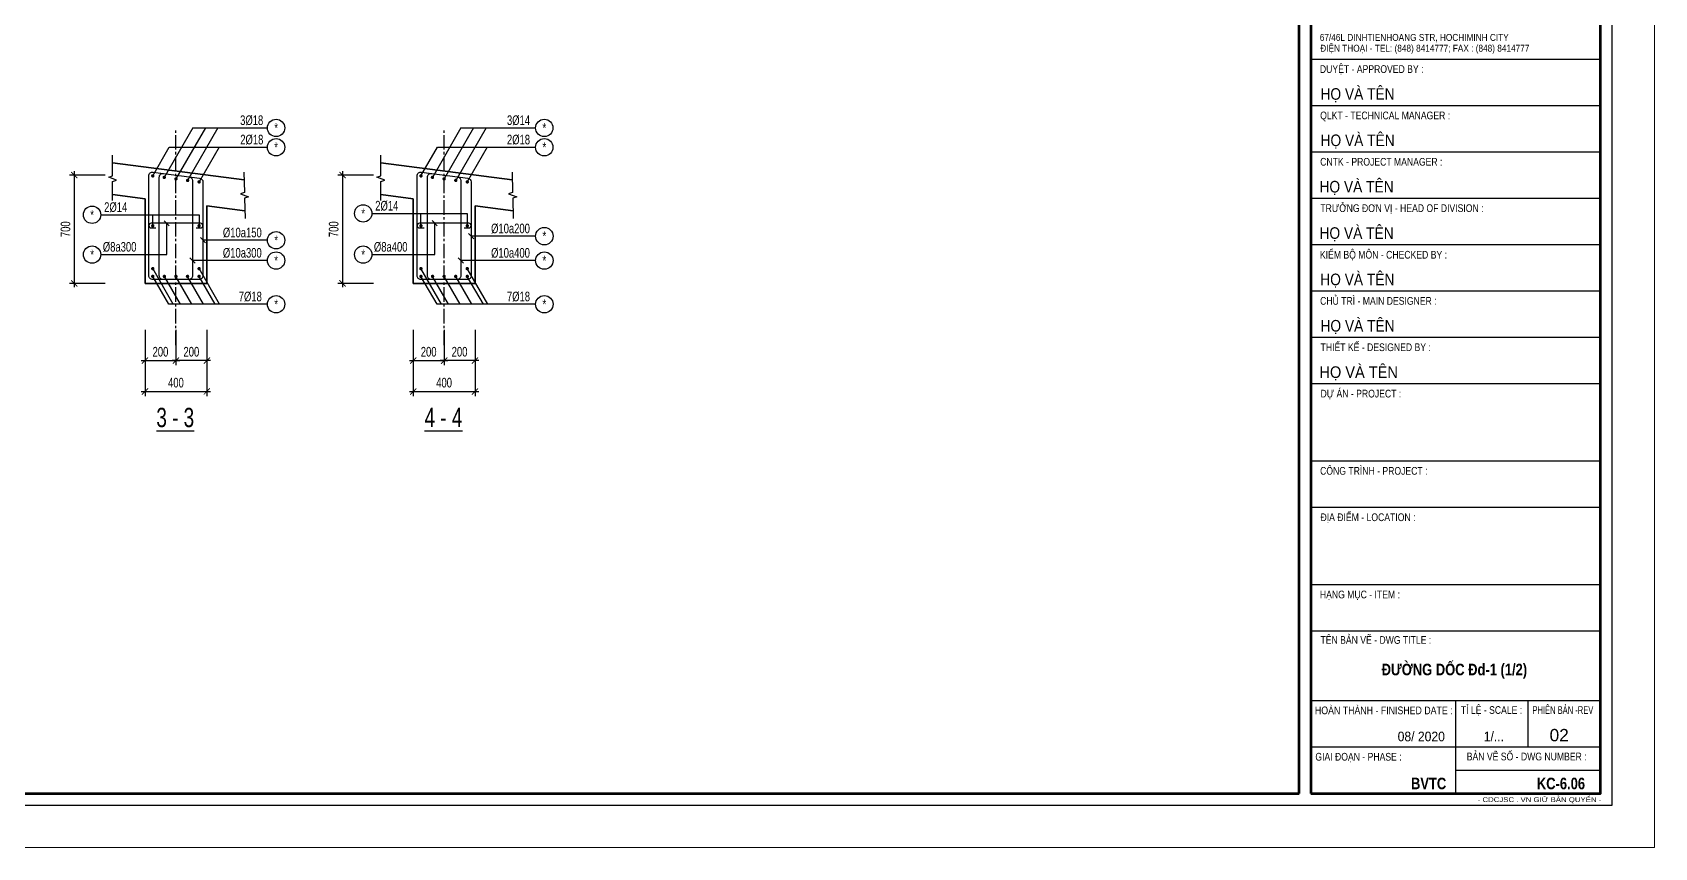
# Model space of a CAD drawing. Header units: millimetres. Extents: x 0 to 168200, y 0 to 59400.
# Drawn here: x 42089 to 84100, y 0 to 21098 of the extents above; entities that cross this region are included whole.
import ezdxf
from ezdxf.enums import TextEntityAlignment as Align

# ---------------------------------------------------------------- set-up
doc = ezdxf.new("R2010")
doc.units = ezdxf.units.MM
doc.header["$LTSCALE"] = 500
doc.header["$MEASUREMENT"] = 0
doc.linetypes.add('CENTER2', pattern=[1.125, 0.75, -0.125, 0.125, -0.125])
doc.layers.get('DEFPOINTS').update_dxf_attribs({"lineweight": 15})
for name, color, linetype in [('CDC -TEXT KHUNG', 7, 'Continuous'), ('CDC-KHUNGTEN', 9, 'Continuous'), ('CDC.01.AXIS', 160, 'CENTER2'), ('CDC.02.DIM', 1, 'Continuous'), ('CDC.03.BORDER', 3, 'Continuous'), ('CDC.05.STEEL', 4, 'Continuous'), ('CDC.06.TEXT', 2, 'Continuous'), ('CDC.11.NOTE', 8, 'Continuous'), ('CDC.14.STEELNUM', 9, 'Continuous'), ('STEEL_NODE', 6, 'Continuous')]:
    doc.layers.add(name, color=color, linetype=linetype)
doc.styles.add('Arial', font='arial.ttf', dxfattribs={"height": 663.884731})
doc.styles.add('Arial_B_3', font='arialbd.ttf', dxfattribs={"width": 0.75, "height": 3})
doc.styles.add('KCS_SMTEXT', font='arial.ttf', dxfattribs={"width": 0.7})
doc.styles.add('KT CDC', font='arial.ttf', dxfattribs={"width": 0.85})
doc.dimstyles.new('KCS_DIM100 SC4', dxfattribs={"dimscale": 100, "dimtxt": 2.5, "dimasz": 1.6, "dimexe": 1.2, "dimexo": 0, "dimgap": 1, "dimtad": 1, "dimdec": 0, "dimlfac": 0.25, "dimzin": 0, "dimdsep": 46, "dimtxsty": 'KCS_SMTEXT', "dimblk": 'ARCHTICK', "dimcen": 0, "dimdle": 1, "dimclrd": 256, "dimclre": 256, "dimclrt": 2, "dimadec": 0, "dimazin": 0, "dimtfac": 1, "dimtdec": 0, "dimtix": 1, "dimtmove": 2, "dimatfit": 3, "dimfxl": 1, "dimtolj": 1, "dimtzin": 0, "dimarcsym": 0})

# ---------------------------------------------------------------- blocks, each defined once
blk = doc.blocks.new('_ArchTick')
at = {"color": 0, "linetype": 'ByBlock', "const_width": 0.15}
blk.add_lwpolyline([(-0.5, -0.5), (0.5, 0.5)], dxfattribs=at)
blk = doc.blocks.new('*D121')
at = {"layer": 'CDC.02.DIM', "lineweight": -2, "transparency": 16777216}
for p, q in [((45005, 13404), (45005, 11684)), ((46605, 13404), (46605, 11684)), ((44905, 11804), (46705, 11804))]:
    blk.add_line(p, q, dxfattribs=at)
at = {"layer": 'DEFPOINTS', "color": 0, "transparency": 16777216}
for p in [(45005, 13404), (46605, 13404), (46605, 11804)]:
    blk.add_point(p, dxfattribs=at)
at = {"layer": 'CDC.02.DIM', "lineweight": -2, "transparency": 16777216, "xscale": 160, "yscale": 160, "zscale": 160, "rotation": 180}
blk.add_blockref('_ArchTick', (45005, 11804), dxfattribs=at)
at = {"layer": 'CDC.02.DIM', "lineweight": -2, "transparency": 16777216, "xscale": 160, "yscale": 160, "zscale": 160}
blk.add_blockref('_ArchTick', (46605, 11804), dxfattribs=at)
at = {"layer": 'CDC.02.DIM', "color": 2, "transparency": 16777216, "insert": (45805, 12032), "char_height": 250, "attachment_point": 5, "style": 'KCS_SMTEXT'}
blk.add_mtext('\\A1;400', dxfattribs=at)
blk = doc.blocks.new('*D122')
at = {"layer": 'CDC.02.DIM', "lineweight": -2, "transparency": 16777216}
for p, q in [((43973, 17406), (43053, 17406)), ((43173, 17506), (43173, 14504)), ((43973, 14604), (43053, 14604))]:
    blk.add_line(p, q, dxfattribs=at)
at = {"layer": 'DEFPOINTS', "color": 0, "transparency": 16777216}
for p in [(43973, 17406), (43173, 14604), (43973, 14604)]:
    blk.add_point(p, dxfattribs=at)
at = {"layer": 'CDC.02.DIM', "lineweight": -2, "transparency": 16777216, "xscale": 160, "yscale": 160, "zscale": 160}
for p, rotation in [((43173, 17406), 90), ((43173, 14604), 270)]:
    blk.add_blockref('_ArchTick', p, dxfattribs=dict(at, rotation=rotation))
at = {"layer": 'CDC.02.DIM', "color": 2, "transparency": 16777216, "insert": (42946, 16005), "char_height": 250, "attachment_point": 5, "rotation": 90, "style": 'KCS_SMTEXT'}
blk.add_mtext('\\A1;700', dxfattribs=at)
blk = doc.blocks.new('*D123')
at = {"layer": 'CDC.02.DIM', "lineweight": -2, "transparency": 16777216}
for p, q in [((45005, 13404), (45005, 12484)), ((45805, 13404), (45805, 12484)), ((44905, 12604), (45905, 12604))]:
    blk.add_line(p, q, dxfattribs=at)
at = {"layer": 'DEFPOINTS', "color": 0, "transparency": 16777216}
for p in [(45005, 13404), (45805, 13404), (45805, 12604)]:
    blk.add_point(p, dxfattribs=at)
at = {"layer": 'CDC.02.DIM', "lineweight": -2, "transparency": 16777216, "xscale": 160, "yscale": 160, "zscale": 160, "rotation": 180}
blk.add_blockref('_ArchTick', (45005, 12604), dxfattribs=at)
at = {"layer": 'CDC.02.DIM', "lineweight": -2, "transparency": 16777216, "xscale": 160, "yscale": 160, "zscale": 160}
blk.add_blockref('_ArchTick', (45805, 12604), dxfattribs=at)
at = {"layer": 'CDC.02.DIM', "color": 2, "transparency": 16777216, "insert": (45405, 12832), "char_height": 250, "attachment_point": 5, "style": 'KCS_SMTEXT'}
blk.add_mtext('\\A1;200', dxfattribs=at)
blk = doc.blocks.new('*D124')
at = {"layer": 'CDC.02.DIM', "lineweight": -2, "transparency": 16777216}
for p, q in [((45805, 13404), (45805, 12484)), ((46605, 13404), (46605, 12484)), ((46705, 12604), (45705, 12604))]:
    blk.add_line(p, q, dxfattribs=at)
at = {"layer": 'DEFPOINTS', "color": 0, "transparency": 16777216}
for p in [(45805, 13404), (46605, 13404), (45805, 12604)]:
    blk.add_point(p, dxfattribs=at)
at = {"layer": 'CDC.02.DIM', "lineweight": -2, "transparency": 16777216, "xscale": 160, "yscale": 160, "zscale": 160, "rotation": 180}
blk.add_blockref('_ArchTick', (45805, 12604), dxfattribs=at)
at = {"layer": 'CDC.02.DIM', "lineweight": -2, "transparency": 16777216, "xscale": 160, "yscale": 160, "zscale": 160}
blk.add_blockref('_ArchTick', (46605, 12604), dxfattribs=at)
at = {"layer": 'CDC.02.DIM', "color": 2, "transparency": 16777216, "insert": (46205, 12832), "char_height": 250, "attachment_point": 5, "style": 'KCS_SMTEXT'}
blk.add_mtext('\\A1;200', dxfattribs=at)
blk = doc.blocks.new('*D125')
at = {"layer": 'CDC.02.DIM', "lineweight": -2, "transparency": 16777216}
for p, q in [((50919, 17406), (49999, 17406)), ((50119, 17506), (50119, 14504)), ((50919, 14604), (49999, 14604))]:
    blk.add_line(p, q, dxfattribs=at)
at = {"layer": 'DEFPOINTS', "color": 0, "transparency": 16777216}
for p in [(50919, 17406), (50119, 14604), (50919, 14604)]:
    blk.add_point(p, dxfattribs=at)
at = {"layer": 'CDC.02.DIM', "lineweight": -2, "transparency": 16777216, "xscale": 160, "yscale": 160, "zscale": 160}
for p, rotation in [((50119, 17406), 90), ((50119, 14604), 270)]:
    blk.add_blockref('_ArchTick', p, dxfattribs=dict(at, rotation=rotation))
at = {"layer": 'CDC.02.DIM', "color": 2, "transparency": 16777216, "insert": (49892, 16005), "char_height": 250, "attachment_point": 5, "rotation": 90, "style": 'KCS_SMTEXT'}
blk.add_mtext('\\A1;700', dxfattribs=at)
blk = doc.blocks.new('*D126')
at = {"layer": 'CDC.02.DIM', "lineweight": -2, "transparency": 16777216}
for p, q in [((51951, 13404), (51951, 11684)), ((53551, 13404), (53551, 11684)), ((51851, 11804), (53651, 11804))]:
    blk.add_line(p, q, dxfattribs=at)
at = {"layer": 'DEFPOINTS', "color": 0, "transparency": 16777216}
for p in [(51951, 13404), (53551, 13404), (53551, 11804)]:
    blk.add_point(p, dxfattribs=at)
at = {"layer": 'CDC.02.DIM', "lineweight": -2, "transparency": 16777216, "xscale": 160, "yscale": 160, "zscale": 160, "rotation": 180}
blk.add_blockref('_ArchTick', (51951, 11804), dxfattribs=at)
at = {"layer": 'CDC.02.DIM', "lineweight": -2, "transparency": 16777216, "xscale": 160, "yscale": 160, "zscale": 160}
blk.add_blockref('_ArchTick', (53551, 11804), dxfattribs=at)
at = {"layer": 'CDC.02.DIM', "color": 2, "transparency": 16777216, "insert": (52751, 12032), "char_height": 250, "attachment_point": 5, "style": 'KCS_SMTEXT'}
blk.add_mtext('\\A1;400', dxfattribs=at)
blk = doc.blocks.new('*D127')
at = {"layer": 'CDC.02.DIM', "lineweight": -2, "transparency": 16777216}
for p, q in [((51951, 13404), (51951, 12484)), ((52751, 13404), (52751, 12484)), ((51851, 12604), (52851, 12604))]:
    blk.add_line(p, q, dxfattribs=at)
at = {"layer": 'DEFPOINTS', "color": 0, "transparency": 16777216}
for p in [(51951, 13404), (52751, 13404), (52751, 12604)]:
    blk.add_point(p, dxfattribs=at)
at = {"layer": 'CDC.02.DIM', "lineweight": -2, "transparency": 16777216, "xscale": 160, "yscale": 160, "zscale": 160, "rotation": 180}
blk.add_blockref('_ArchTick', (51951, 12604), dxfattribs=at)
at = {"layer": 'CDC.02.DIM', "lineweight": -2, "transparency": 16777216, "xscale": 160, "yscale": 160, "zscale": 160}
blk.add_blockref('_ArchTick', (52751, 12604), dxfattribs=at)
at = {"layer": 'CDC.02.DIM', "color": 2, "transparency": 16777216, "insert": (52351, 12832), "char_height": 250, "attachment_point": 5, "style": 'KCS_SMTEXT'}
blk.add_mtext('\\A1;200', dxfattribs=at)
blk = doc.blocks.new('*D128')
at = {"layer": 'CDC.02.DIM', "lineweight": -2, "transparency": 16777216}
for p, q in [((52751, 13404), (52751, 12484)), ((53551, 13404), (53551, 12484)), ((53651, 12604), (52651, 12604))]:
    blk.add_line(p, q, dxfattribs=at)
at = {"layer": 'DEFPOINTS', "color": 0, "transparency": 16777216}
for p in [(52751, 13404), (53551, 13404), (52751, 12604)]:
    blk.add_point(p, dxfattribs=at)
at = {"layer": 'CDC.02.DIM', "lineweight": -2, "transparency": 16777216, "xscale": 160, "yscale": 160, "zscale": 160, "rotation": 180}
blk.add_blockref('_ArchTick', (52751, 12604), dxfattribs=at)
at = {"layer": 'CDC.02.DIM', "lineweight": -2, "transparency": 16777216, "xscale": 160, "yscale": 160, "zscale": 160}
blk.add_blockref('_ArchTick', (53551, 12604), dxfattribs=at)
at = {"layer": 'CDC.02.DIM', "color": 2, "transparency": 16777216, "insert": (53151, 12832), "char_height": 250, "attachment_point": 5, "style": 'KCS_SMTEXT'}
blk.add_mtext('\\A1;200', dxfattribs=at)
blk = doc.blocks.new('Khung tên chuẩn')
at = {"layer": 'CDC-KHUNGTEN', "color": 6, "lineweight": 25}
for p, q in [((82700, 20400), (75200, 20400)), ((82700, 19200), (75200, 19200)), ((82700, 18000), (75200, 18000)), ((82700, 16800), (75200, 16800)), ((82700, 15600), (75200, 15600)), ((82700, 14400), (75200, 14400)), ((82700, 13200), (75200, 13200)), ((82700, 12000), (75200, 12000)), ((82700, 10000), (75200, 10000)), ((82700, 8800), (75200, 8800)), ((82700, 6800), (75200, 6800)), ((82700, 5600), (75200, 5600)), ((82700, 3800), (75200, 3800)), ((78950, 1400), (78950, 3800)), ((80825, 2600), (80825, 3800)), ((82700, 2600), (75200, 2600)), ((78950, 2000), (82700, 2000))]:
    blk.add_line(p, q, dxfattribs=at)
at = {"layer": 'CDC-KHUNGTEN', "color": 8}
blk.add_lwpolyline([(75096, 1100), (83000, 1100), (83000, 58300), (3000, 58300), (3000, 1100), (75096, 1100)], dxfattribs=at)
at = {"layer": 'CDC-KHUNGTEN', "color": 255, "lineweight": 60}
blk.add_lwpolyline([(74900, 1400), (74900, 58000), (3300, 58000), (3300, 1400), (74900, 1400)], close=True, dxfattribs=at)
blk.add_lwpolyline([(75200, 1400), (82700, 1400), (82700, 58000), (75200, 58000), (75200, 1400)], dxfattribs=at)
at = {"layer": 'DEFPOINTS', "color": 1, "ltscale": 0.2}
blk.add_lwpolyline([(0, 0), (0, 59400), (84100, 59400), (84100, 0), (0, 0)], close=True, dxfattribs=at)
at = {"layer": 'CDC -TEXT KHUNG', "color": 7, "style": 'Arial_B_3', "width": 0.8}
blk.add_text('BVTC', height=300, dxfattribs=at).set_placement((78705, 1508), align=Align.RIGHT)
at = {"layer": 'CDC -TEXT KHUNG', "color": 6, "style": 'KT CDC', "width": 1.15}
blk.add_text('- CDCJSC . VN GIỮ BẢN QUYỂN -', height=125.69, dxfattribs=at).set_placement((79519, 1177))
at = {"layer": 'CDC-KHUNGTEN', "color": 6}
for s, height, style, width, p in [('67/46L DINHTIENHOANG STR, HOCHIMINH CITY', 180, 'KT CDC', 0.85, (75430, 20880)), ('ĐIỆN THOẠI - TEL: (848) 8414777; FAX : (848) 8414777', 180, 'KT CDC', 0.85, (75442, 20600)), ('DUYỆT - APPROVED BY :', 200, 'Arial', 0.8, (75433, 20050)), ('QLKT - TECHNICAL MANAGER :', 200, 'Arial', 0.8, (75440, 18850)), ('CNTK - PROJECT MANAGER :', 200, 'Arial', 0.8, (75440, 17650)), ('TRƯỞNG ĐƠN VỊ - HEAD OF DIVISION :', 200, 'Arial', 0.8, (75445, 16450)), ('KIỂM BỘ MÔN - CHECKED BY :', 200, 'Arial', 0.8, (75434, 15244)), ('CHỦ TRÌ - MAIN DESIGNER :', 200, 'Arial', 0.8, (75438, 14050)), ('THIẾT KẾ - DESIGNED BY :', 200, 'Arial', 0.8, (75450, 12850)), ('DỰ ÁN - PROJECT :  ', 200, 'Arial', 0.8, (75449, 11650)), ('CÔNG TRÌNH - PROJECT :  ', 200, 'Arial', 0.8, (75438, 9650)), ('ĐỊA ĐIỂM - LOCATION :', 200, 'Arial', 0.8, (75449, 8450)), ('HẠNG MỤC - ITEM : ', 200, 'Arial', 0.8, (75433, 6450)), ('TÊN BẢN VẼ - DWG TITLE :', 200, 'Arial', 0.8, (75448, 5273)), ('TỈ LỆ - SCALE :', 200, 'Arial', 0.8, (79082, 3459)), ('PHIÊN BẢN -REV', 200, 'Arial', 0.7, (80938, 3459)), ('GIAI ĐOẠN - PHASE :', 200, 'Arial', 0.8, (75315, 2250)), ('BẢN VẼ SỐ - DWG NUMBER :', 200, 'Arial', 0.8, (79236, 2256))]:
    blk.add_text(s, height=height, dxfattribs=dict(at, style=style, width=width)).set_placement(p)
at = {"layer": 'CDC-KHUNGTEN', "color": 7}
for style, width, p in [('KT CDC', 0.85, (75448, 19356)), ('KT CDC', 0.85, (75450, 18156)), ('KT CDC', 0.85, (75423, 16956)), ('KT CDC', 0.85, (75423, 15756)), ('KT CDC', 0.85, (75442, 14556)), ('KT CDC', 0.85, (75448, 13356)), ('Arial', 0.9, (75421, 12156))]:
    blk.add_text('HỌ VÀ TÊN', height=300, dxfattribs=dict(at, style=style, width=width)).set_placement(p)
at = {"layer": 'CDC-KHUNGTEN', "color": 6, "style": 'Arial', "width": 0.814645}
blk.add_text('HOÀN THÀNH - FINISHED DATE :', height=200, dxfattribs=at).set_placement((75304, 3450), (78870, 3450), align=Align.FIT)
at = {"layer": 'CDC-KHUNGTEN', "color": 7, "style": 'Arial', "width": 0.9}
for s, p in [('08/ 2020', (78670, 2750)), ('1/...', (80200, 2750))]:
    blk.add_text(s, height=250, dxfattribs=at).set_placement(p, align=Align.RIGHT)
at = {"layer": 'CDC-KHUNGTEN', "color": 7, "style": 'KT CDC'}
blk.add_text('02', height=320, dxfattribs=at).set_placement((81879, 2750), align=Align.RIGHT)

msp = doc.modelspace()

# ---------------------------------------------------------------- linework, layer by layer
at = {"layer": 'CDC.01.AXIS'}
for p, q in [((45805.3, 13004), (45805.3, 18557.2)), ((52751.3, 13004), (52751.3, 18557.2))]:
    msp.add_line(p, q, dxfattribs=at)
at = {"layer": 'CDC.03.BORDER', "lineweight": 35}
for p, q in [((47570, 17281.1), (44166.8, 17721.4)), ((54515.9, 17281.1), (51112.7, 17721.4)), ((44166.8, 16903.4), (45005.3, 16793.3)), ((51112.7, 16903.4), (51951.3, 16793.3)), ((45005.3, 16793.3), (45005.3, 14604)), ((46605.3, 14604), (46605.3, 16612.2)), ((46605.3, 16612.2), (47590.6, 16482.7)), ((51951.3, 16793.3), (51951.3, 14604)), ((53551.3, 14604), (53551.3, 16612.2)), ((53551.3, 16612.2), (54536.5, 16482.7)), ((45005.3, 14604), (46605.3, 14604)), ((51951.3, 14604), (53551.3, 14604))]:
    msp.add_line(p, q, dxfattribs=at)
at = {"layer": 'CDC.05.STEEL'}
for points in [[(45218.2, 17484.5), (46418.2, 17329.3, -0.3770117), (46505.3, 17230.1), (46505.3, 14804, -0.4142136), (46405.3, 14704), (45205.3, 14704, -0.4142136), (45105.3, 14804), (45105.3, 17385.4, -0.4524205)], [(45486.9, 17449.8), (46149.4, 17364, -0.3770117), (46236.6, 17264.9), (46236.6, 14804, -0.4142136), (46136.6, 14704), (45474.1, 14704, -0.4142136), (45374.1, 14804), (45374.1, 17350.6, -0.4524205)], [(52164.1, 17484.5), (53364.1, 17329.3, -0.3770117), (53451.3, 17230.1), (53451.3, 14804, -0.4142136), (53351.3, 14704), (52151.3, 14704, -0.4142136), (52051.3, 14804), (52051.3, 17385.4, -0.4524205)], [(52432.9, 17449.8), (53095.3, 17364, -0.3770117), (53182.5, 17264.9), (53182.5, 14804, -0.4142136), (53082.5, 14704), (52420, 14704, -0.4142136), (52320, 14804), (52320, 17350.6, -0.4524205)]]:
    msp.add_lwpolyline(points, format="xyb", close=True, dxfattribs=at)
for points in [[(46325.3, 16038.2), (46445.3, 16038.2, 1), (46445.3, 16158.2), (45165.3, 16158.2, 1), (45165.3, 16038.2), (45285.3, 16038.2)], [(53271.3, 16038.2), (53391.3, 16038.2, 1), (53391.3, 16158.2), (52111.3, 16158.2, 1), (52111.3, 16038.2), (52231.3, 16038.2)]]:
    msp.add_lwpolyline(points, format="xyb", dxfattribs=at)
at = {"layer": 'CDC.11.NOTE'}
for p, q in [((44063.7, 17349.9), (44166.8, 17387.4)), ((44269.8, 17274.9), (44063.7, 17349.9)), ((44166.8, 17237.4), (44269.8, 17274.9)), ((51009.7, 17349.9), (51112.7, 17387.4)), ((51215.7, 17274.9), (51009.7, 17349.9)), ((51112.7, 17237.4), (51215.7, 17274.9)), ((47578.4, 16956.9), (47476.3, 16916.7)), ((47476.3, 16916.7), (47684.3, 16847.1)), ((47684.3, 16847.1), (47582.2, 16806.9)), ((54524.3, 16956.9), (54422.3, 16916.7)), ((54422.3, 16916.7), (54630.2, 16847.1)), ((54630.2, 16847.1), (54528.2, 16806.9)), ((52151.3, 16094.7), (52151.3, 16413.8)), ((45205.3, 16094.7), (45205.3, 16378)), ((48175.6, 14063.9), (45621, 14063.9)), ((55121.5, 14063.9), (52567, 14063.9))]:
    msp.add_line(p, q, dxfattribs=at)
at = {"layer": 'CDC.11.NOTE', "color": 3}
msp.add_line((45498.4, 16226.1), (45634.2, 16090.3), dxfattribs=at)
at = {"layer": 'CDC.11.NOTE', "linetype": 'ByBlock'}
for points in [[(46241.8, 18626.8), (45502.9, 17346.9)], [(46566.9, 18626.8), (45805.3, 17307.7)], [(46892, 18626.8), (46107.8, 17268.6)], [(53187.8, 18626.8), (52448.8, 17346.9)], [(53512.8, 18626.8), (52751.3, 17307.7)], [(53837.9, 18626.8), (53053.8, 17268.6)], [(46922.4, 18125.7), (46405.3, 17230.1)], [(53868.3, 18125.7), (53351.3, 17230.1)], [(45736.5, 14063.9), (45205.3, 14984)], [(45621, 14063.9), (45205.3, 14784)], [(45921, 14063.9), (45505.3, 14784)], [(46221, 14063.9), (45805.3, 14784)], [(46521, 14063.9), (46105.3, 14784)], [(46936.5, 14063.9), (46405.3, 14984)], [(46821, 14063.9), (46405.3, 14784)], [(52682.4, 14063.9), (52151.3, 14984)], [(52567, 14063.9), (52151.3, 14784)], [(52867, 14063.9), (52451.3, 14784)], [(53167, 14063.9), (52751.3, 14784)], [(53467, 14063.9), (53051.3, 14784)], [(53882.4, 14063.9), (53351.3, 14984)], [(53767, 14063.9), (53351.3, 14784)]]:
    msp.add_lwpolyline(points, dxfattribs=at)
at = {"layer": 'CDC.11.NOTE'}
for points in [[(46241.8, 18626.8), (48175, 18626.8)], [(53187.8, 18626.8), (55120.9, 18626.8)], [(45205.3, 17385.4), (45632.8, 18125.7), (48175, 18125.7)], [(52151.3, 17385.4), (52578.7, 18125.7), (55120.9, 18125.7)], [(50880.1, 16413.8), (53351.3, 16413.8), (53351.3, 16094.7)], [(43859.9, 16378), (46405.3, 16378), (46405.3, 16094.7)], [(43859.9, 15349.3), (45566.3, 15349.3), (45566.3, 16158.2)], [(50880.1, 15349.3), (52507.2, 15349.3), (52507.2, 16161)], [(48175.6, 15719.3), (46505.3, 15719.3), (46505.3, 15719.3)], [(55121.5, 15825.3), (53451.3, 15825.3), (53451.3, 15825.3)], [(48175.6, 15194.8), (46236.6, 15194.8), (46236.6, 15194.8)], [(55121.5, 15193.3), (53182.5, 15193.3), (53182.5, 15193.3)]]:
    msp.add_lwpolyline(points, dxfattribs=at)
at = {"layer": 'CDC.11.NOTE', "linetype": 'Continuous'}
for points in [[(44166.8, 17387.4), (44166.8, 17923.1)], [(51112.7, 17387.4), (51112.7, 17923.1)], [(44166.8, 16751.6), (44166.8, 17237.4)], [(47564.8, 17483.4), (47578.4, 16956.9)], [(51112.7, 16751.6), (51112.7, 17237.4)], [(54510.7, 17483.4), (54524.3, 16956.9)], [(47582.2, 16806.9), (47595.8, 16280.3)], [(54528.2, 16806.9), (54541.7, 16280.3)]]:
    msp.add_lwpolyline(points, dxfattribs=at)
at = {"layer": 'CDC.11.NOTE', "color": 3}
for points in [[(52439.3, 16228.9), (52575.1, 16093.2)], [(46437.5, 15787.2), (46573.2, 15651.4)], [(53383.4, 15893.2), (53519.2, 15757.4)], [(46168.7, 15262.6), (46304.5, 15126.9)], [(53114.6, 15261.1), (53250.4, 15125.4)]]:
    msp.add_lwpolyline(points, dxfattribs=at)
at = {"layer": 'CDC.14.STEELNUM'}
for centre in [(48400, 18626.8), (55345.9, 18626.8), (48400, 18125.7), (55345.9, 18125.7), (43634.9, 16378), (50655.1, 16413.8), (55346.5, 15825.3), (43634.9, 15349.3), (48400.6, 15719.3), (50655.1, 15349.3), (48400.6, 15194.8), (55346.5, 15193.3), (48400.6, 14063.9), (55346.5, 14063.9)]:
    msp.add_circle(centre, 225, dxfattribs=at)
at = {"layer": 'STEEL_NODE', "const_width": 44}
for points in [[(45218.5, 17367.8, 1), (45192.1, 17403, 1)], [(45516.1, 17329.3, 1), (45489.7, 17364.5, 1)], [(45818.5, 17290.1, 1), (45792.1, 17325.3, 1)], [(46090.6, 17254.9, -1), (46125.1, 17282.3, -1)], [(46388.1, 17216.4, -1), (46422.6, 17243.8, -1)], [(52164.5, 17367.8, 1), (52138.1, 17403, 1)], [(52462, 17329.3, 1), (52435.6, 17364.5, 1)], [(52764.5, 17290.1, 1), (52738.1, 17325.3, 1)], [(53036.5, 17254.9, -1), (53071, 17282.3, -1)], [(53334, 17216.4, -1), (53368.5, 17243.8, -1)], [(45218.5, 16077.1, 1), (45192.1, 16112.3, 1)], [(46392.1, 16077.1, -1), (46418.5, 16112.3, -1)], [(52164.5, 16077.1, 1), (52138.1, 16112.3, 1)], [(53338.1, 16077.1, -1), (53364.5, 16112.3, -1)], [(45218.5, 14966.4, 1), (45192.1, 15001.6, 1)], [(45218.5, 14766.4, 1), (45192.1, 14801.6, 1)], [(45518.5, 14766.4, 1), (45492.1, 14801.6, 1)], [(45818.5, 14766.4, 1), (45792.1, 14801.6, 1)], [(46092.1, 14766.4, -1), (46118.5, 14801.6, -1)], [(46392.1, 14966.4, -1), (46418.5, 15001.6, -1)], [(46392.1, 14766.4, -1), (46418.5, 14801.6, -1)], [(52164.5, 14966.4, 1), (52138.1, 15001.6, 1)], [(52164.5, 14766.4, 1), (52138.1, 14801.6, 1)], [(52464.5, 14766.4, 1), (52438.1, 14801.6, 1)], [(52764.5, 14766.4, 1), (52738.1, 14801.6, 1)], [(53038.1, 14766.4, -1), (53064.5, 14801.6, -1)], [(53338.1, 14966.4, -1), (53364.5, 15001.6, -1)], [(53338.1, 14766.4, -1), (53364.5, 14801.6, -1)]]:
    msp.add_lwpolyline(points, format="xyb", close=True, dxfattribs=at)

# ---------------------------------------------------------------- block references
msp.add_blockref('Khung tên chuẩn', (0, 0))

# ---------------------------------------------------------------- texts
at = {"layer": 'CDC -TEXT KHUNG', "style": 'Arial_B_3', "width": 0.8}
msp.add_text('ĐƯỜNG DỐC Đd-1 (1/2)', height=300, dxfattribs=at).set_placement((78916.1, 4458.4), align=Align.CENTER)
msp.add_text('KC-6.06', height=300, dxfattribs=at).set_placement((82300, 1507.8), align=Align.RIGHT)
at = {"layer": 'CDC.06.TEXT', "color": 2, "linetype": 'ByBlock', "style": 'KCS_SMTEXT', "width": 0.7}
for s, p in [('3%%C18', (47468.1, 18826.8)), ('3%%C14', (54378.4, 18826.8)), ('2%%C18', (47471.2, 18325.7)), ('2%%C18', (54378.4, 18325.7))]:
    msp.add_text(s, height=250, dxfattribs=at).set_placement(p, align=Align.MIDDLE_LEFT)
for s, p in [('2%%C14', (44245.6, 16578.3)), ('2%%C14', (51265.9, 16614.1)), ('%%C10a150', (47524.5, 15919.6)), ('%%C10a200', (54470.4, 16025.6)), ('%%C8a300', (44347.5, 15549.5)), ('%%C8a400', (51367.8, 15549.5)), ('%%C10a300', (47524.5, 15395)), ('%%C10a400', (54470.4, 15393.5)), ('7%%C18', (47731.5, 14264.2)), ('7%%C18', (54677.4, 14264.2))]:
    msp.add_text(s, height=250, dxfattribs=at).set_placement(p, align=Align.MIDDLE)
at = {"layer": 'CDC.06.TEXT', "color": 4, "style": 'KCS_SMTEXT', "width": 0.7}
for s, p in [('%%U3 - 3', (45787.9, 11132.5)), ('%%U4 - 4', (52733.8, 11132.8))]:
    msp.add_text(s, height=500, dxfattribs=at).set_placement(p, align=Align.MIDDLE)
at = {"layer": 'CDC.14.STEELNUM', "color": 2, "linetype": 'ByBlock', "style": 'KCS_SMTEXT', "width": 0.7}
for p in [(48400, 18626.8), (55345.9, 18626.8), (48400, 18125.7), (55345.9, 18125.7), (43634.9, 16378), (50655.1, 16413.8), (48400.6, 15719.3), (55346.5, 15825.3), (43634.9, 15349.3), (48400.6, 15194.8), (50655.1, 15349.3), (55346.5, 15193.3), (48400.6, 14063.9), (55346.5, 14063.9)]:
    msp.add_text('*', height=250, dxfattribs=at).set_placement(p, align=Align.MIDDLE)

# ---------------------------------------------------------------- dimensions: what is measured, and where the dimension line sits
at = {"layer": 'CDC.02.DIM'}
for base, p1, p2, picture, middle in [((43173.2, 14604), (43973.2, 17405.9), (43973.2, 14604), '*D122', (42945.6, 16004.9)), ((50119.2, 14604), (50919.2, 17405.9), (50919.2, 14604), '*D125', (49891.5, 16004.9))]:
    dim = msp.add_linear_dim(base=base, p1=p1, p2=p2, angle=90, dimstyle='KCS_DIM100 SC4', dxfattribs=at)
    dim.commit()
    dim.dimension.update_dxf_attribs({"geometry": picture, "text_midpoint": middle})
for base, p1, p2, picture, middle in [((46605.3, 11804), (45005.3, 13404), (46605.3, 13404), '*D121', (45805.3, 12031.6)), ((45805.3, 12604), (45005.3, 13404), (45805.3, 13404), '*D123', (45405.3, 12831.6)), ((45805.3, 12604), (46605.3, 13404), (45805.3, 13404), '*D124', (46205.3, 12831.6)), ((53551.3, 11804), (51951.3, 13404), (53551.3, 13404), '*D126', (52751.3, 12031.6)), ((52751.3, 12604), (51951.3, 13404), (52751.3, 13404), '*D127', (52351.3, 12831.6)), ((52751.3, 12604), (53551.3, 13404), (52751.3, 13404), '*D128', (53151.3, 12831.6))]:
    dim = msp.add_linear_dim(base=base, p1=p1, p2=p2, dimstyle='KCS_DIM100 SC4', dxfattribs=at)
    dim.commit()
    dim.dimension.update_dxf_attribs({"geometry": picture, "text_midpoint": middle})

doc.saveas('drawing.dxf')
